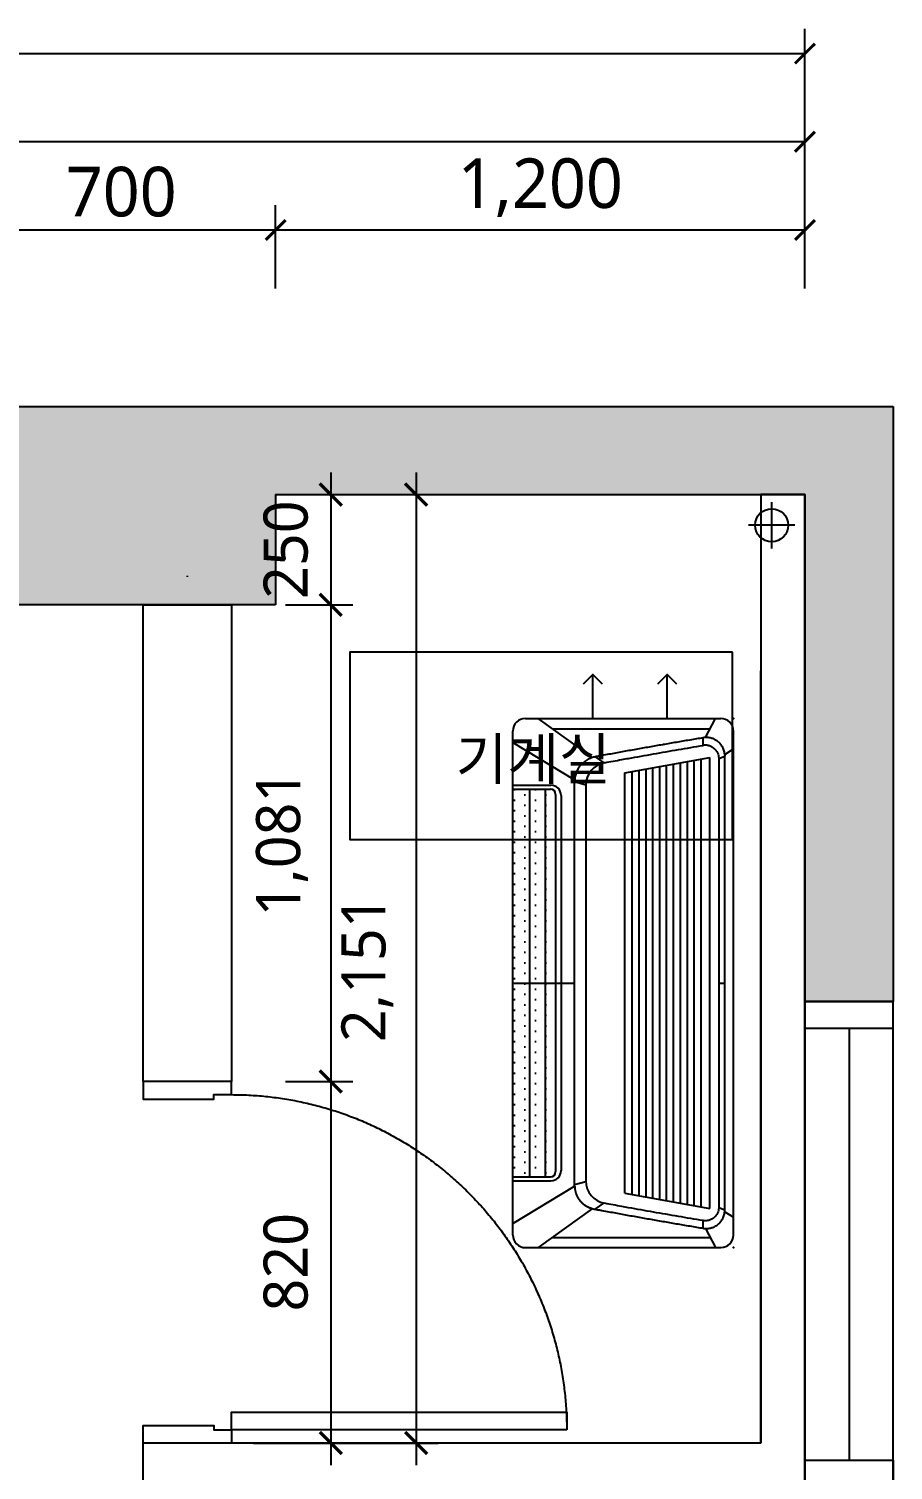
# Model space of a CAD drawing. Header units: metres. Extents: x 11578468 to 47831421, y -58341524 to -14256839.
# Drawn here: x 23795754 to 23797714, y -29022349 to -29019080 of the extents above; entities that cross this region are included whole.
import ezdxf
from ezdxf.enums import TextEntityAlignment as Align

# ---------------------------------------------------------------- set-up
doc = ezdxf.new("R2010")
doc.units = ezdxf.units.M
doc.header["$LTSCALE"] = 50
doc.header["$MEASUREMENT"] = 0
doc.linetypes.add('CENTER2', pattern=[28.575, 19.05, -3.175, 3.175, -3.175])
doc.layers.get('0').update_dxf_attribs({"linetype": 'CONTINUOUS'})
doc.layers.get('DEFPOINTS').update_dxf_attribs({"linetype": 'CONTINUOUS'})
for name, color, linetype in [('0-ELC TEXT', 7, 'CONTINUOUS'), ('3.기호.계단선', 30, 'CONTINUOUS'), ('DVM_INDOOR', 7, 'CONTINUOUS'), ('DVM_UNIT_BP', 7, 'CONTINUOUS'), ('DVM_UNIT_DP', 4, 'CONTINUOUS'), ('DVM_UNIT_LP', 3, 'CONTINUOUS'), ('TEX', 7, 'CONTINUOUS'), ('wall', 3, 'CONTINUOUS'), ('WIN', 4, 'CONTINUOUS')]:
    doc.layers.add(name, color=color, linetype=linetype)
for name, color, linetype, lineweight in [('DIM', 7, 'CONTINUOUS', 15), ('ha', 8, 'CONTINUOUS', 5), ('wall2', 3, 'CONTINUOUS', 25)]:
    doc.layers.add(name, color=color, linetype=linetype, lineweight=lineweight)
doc.styles.add('HY 울릉도 L', font='malgun.ttf')
doc.styles.add('N 맑은고딕', font='malgun.ttf')
doc.styles.add('맑은 고딕', font='malgun.ttf')
doc.dimstyles.new('JJ IN 45', dxfattribs={"dimscale": 45, "dimtxt": 2.5, "dimasz": 1, "dimexe": 1.25, "dimexo": 1.5, "dimtad": 1, "dimdec": 6, "dimlunit": 6, "dimtxsty": 'N 맑은고딕', "dimblk": 'ARCHTICK', "dimcen": 2.5, "dimclrd": 256, "dimclre": 256, "dimclrt": 256, "dimadec": 0, "dimazin": 0, "dimtfac": 1, "dimtdec": 6, "dimtix": 1, "dimtmove": 0, "dimatfit": 3, "dimldrblk": 'ARCHTICK', "dimfxl": 1, "dimarcsym": 0})
doc.dimstyles.new('사본 50', dxfattribs={"dimscale": 50, "dimtxt": 2, "dimasz": 1, "dimexe": 1, "dimexo": 1, "dimgap": 1, "dimtad": 1, "dimdec": 0, "dimrnd": 0.05, "dimdsep": 46, "dimlunit": 6, "dimtxsty": 'HY 울릉도 L', "dimblk": 'ARCHTICK', "dimcen": 2.5, "dimdle": 1, "dimclrd": 133, "dimclre": 133, "dimclrt": 30, "dimadec": 0, "dimazin": 0, "dimtfac": 1, "dimtdec": 0, "dimtix": 1, "dimtmove": 2, "dimatfit": 3, "dimldrblk": 'ARCHTICK', "dimfxl": 1, "dimlwd": -1, "dimlwe": -1, "dimarcsym": 0})

# ---------------------------------------------------------------- blocks, each defined once
blk = doc.blocks.new('*U1962')
at = {"layer": 'WIN', "linetype": 'Continuous'}
blk.add_line((60, 100), (1040, 100), dxfattribs=at)
for points in [[(0, 0), (1100, 0), (1100, 200), (0, 200)], [(0, 0), (60, 0), (60, 200), (0, 200)], [(1100, 0), (1040, 0), (1040, 200), (1100, 200)]]:
    blk.add_lwpolyline(points, close=True, dxfattribs=at)
blk = doc.blocks.new('_ArchTick')
at = {"color": 0, "linetype": 'ByBlock', "const_width": 0.15}
blk.add_lwpolyline([(-0.5, -0.5), (0.5, 0.5)], dxfattribs=at)
blk = doc.blocks.new('*D401')
at = {"layer": 'DEFPOINTS', "color": 0, "transparency": 16777216}
for p in [(23744502, -29127857), (23743802, -29128057), (23744502, -29128057)]:
    blk.add_point(p, dxfattribs=at)
at = {"layer": 'DIM', "lineweight": -2, "transparency": 16777216}
for p, q in [((23743802, -29127989.5), (23743802, -29127800.8)), ((23744502, -29127989.5), (23744502, -29127800.8)), ((23743802, -29127857), (23744502, -29127857))]:
    blk.add_line(p, q, dxfattribs=at)
at = {"layer": 'DIM', "lineweight": -2, "transparency": 16777216, "xscale": 45, "yscale": 45, "zscale": 45, "rotation": 180}
blk.add_blockref('_ArchTick', (23743802, -29127857), dxfattribs=at)
at = {"layer": 'DIM', "lineweight": -2, "transparency": 16777216, "xscale": 45, "yscale": 45, "zscale": 45}
blk.add_blockref('_ArchTick', (23744502, -29127857), dxfattribs=at)
at = {"layer": 'DIM', "transparency": 16777216, "insert": (23744152, -29127770.8), "char_height": 112.5, "attachment_point": 5, "style": 'N 맑은고딕'}
blk.add_mtext('700', dxfattribs=at)
blk = doc.blocks.new('*D402')
at = {"layer": 'DEFPOINTS', "color": 0, "transparency": 16777216}
for p in [(23745702, -29127857), (23744502, -29128057), (23745702, -29128057)]:
    blk.add_point(p, dxfattribs=at)
at = {"layer": 'DIM', "lineweight": -2, "transparency": 16777216}
for p, q in [((23744502, -29127989.5), (23744502, -29127800.8)), ((23745702, -29127989.5), (23745702, -29127800.8)), ((23744502, -29127857), (23745702, -29127857))]:
    blk.add_line(p, q, dxfattribs=at)
at = {"layer": 'DIM', "lineweight": -2, "transparency": 16777216, "xscale": 45, "yscale": 45, "zscale": 45, "rotation": 180}
blk.add_blockref('_ArchTick', (23744502, -29127857), dxfattribs=at)
at = {"layer": 'DIM', "lineweight": -2, "transparency": 16777216, "xscale": 45, "yscale": 45, "zscale": 45}
blk.add_blockref('_ArchTick', (23745702, -29127857), dxfattribs=at)
at = {"layer": 'DIM', "transparency": 16777216, "insert": (23745102, -29127761), "char_height": 112.5, "attachment_point": 5, "style": 'N 맑은고딕'}
blk.add_mtext('1,200', dxfattribs=at)
blk = doc.blocks.new('*D403')
at = {"layer": 'DEFPOINTS', "color": 0, "transparency": 16777216}
for p in [(23736702, -29127657), (23736702, -29128057), (23745702, -29128057)]:
    blk.add_point(p, dxfattribs=at)
at = {"layer": 'DIM', "lineweight": -2, "transparency": 16777216}
for p, q in [((23736702, -29127989.5), (23736702, -29127600.8)), ((23745702, -29127989.5), (23745702, -29127600.8)), ((23745702, -29127657), (23736702, -29127657))]:
    blk.add_line(p, q, dxfattribs=at)
at = {"layer": 'DIM', "lineweight": -2, "transparency": 16777216, "xscale": 45, "yscale": 45, "zscale": 45, "rotation": 180}
blk.add_blockref('_ArchTick', (23736702, -29127657), dxfattribs=at)
at = {"layer": 'DIM', "lineweight": -2, "transparency": 16777216, "xscale": 45, "yscale": 45, "zscale": 45}
blk.add_blockref('_ArchTick', (23745702, -29127657), dxfattribs=at)
at = {"layer": 'DIM', "transparency": 16777216, "insert": (23741202, -29127561.3), "char_height": 112.5, "attachment_point": 5, "style": 'N 맑은고딕'}
blk.add_mtext('9,000', dxfattribs=at)
blk = doc.blocks.new('*D406')
at = {"layer": 'DEFPOINTS', "color": 0, "transparency": 16777216}
for p in [(23745702, -29127457), (23728502, -29128057), (23745702, -29128057)]:
    blk.add_point(p, dxfattribs=at)
at = {"layer": 'DIM', "lineweight": -2, "transparency": 16777216}
for p, q in [((23728502, -29127989.5), (23728502, -29127400.8)), ((23745702, -29127989.5), (23745702, -29127400.8)), ((23728502, -29127457), (23745702, -29127457))]:
    blk.add_line(p, q, dxfattribs=at)
at = {"layer": 'DIM', "lineweight": -2, "transparency": 16777216, "xscale": 45, "yscale": 45, "zscale": 45, "rotation": 180}
blk.add_blockref('_ArchTick', (23728502, -29127457), dxfattribs=at)
at = {"layer": 'DIM', "lineweight": -2, "transparency": 16777216, "xscale": 45, "yscale": 45, "zscale": 45}
blk.add_blockref('_ArchTick', (23745702, -29127457), dxfattribs=at)
at = {"layer": 'DIM', "transparency": 16777216, "insert": (23737102, -29127361), "char_height": 112.5, "attachment_point": 5, "style": 'N 맑은고딕'}
blk.add_mtext('17,200', dxfattribs=at)
blk = doc.blocks.new('*U2450')
at = {"layer": 'WIN', "linetype": 'Continuous', "transparency": 33554687}
for points in [[(30, 960), (30, 200), (70, 200), (70, 960)], [(0, 200), (0, 0), (40, 0), (40, 160), (30, 160), (30, 200)], [(820, 200), (820, 0), (780, 0), (780, 160), (790, 160), (790, 200)]]:
    blk.add_lwpolyline(points, close=True, dxfattribs=at)
at = {"layer": 'WIN', "linetype": 'CENTER2', "ltscale": 20, "transparency": 33554687}
blk.add_arc((30, 200), 760, 0, 90, dxfattribs=at)
blk = doc.blocks.new('*D2469')
at = {"layer": 'DEFPOINTS', "color": 0}
for p in [(23796013.7, -29020386.6), (23795693.8, -29024236.6), (23796013.7, -29024236.6)]:
    blk.add_point(p, dxfattribs=at)
at = {"layer": 'wall', "color": 133, "ltscale": 10}
for p, q in [((23795693.8, -29020336.6), (23795693.8, -29024286.6)), ((23795963.7, -29020386.6), (23795643.8, -29020386.6)), ((23795963.7, -29024236.6), (23795643.8, -29024236.6))]:
    blk.add_line(p, q, dxfattribs=at)
at = {"layer": 'wall', "color": 133, "xscale": 50, "yscale": 50, "zscale": 50}
for p, rotation in [((23795693.8, -29020386.6), 90), ((23795693.8, -29024236.6), 270)]:
    blk.add_blockref('_ArchTick', p, dxfattribs=dict(at, rotation=rotation))
at = {"layer": 'wall', "color": 30, "ltscale": 10, "insert": (23795583.7, -29022311.6), "char_height": 100, "attachment_point": 5, "rotation": 90, "style": 'HY 울릉도 L'}
blk.add_mtext('3,850', dxfattribs=at)
blk = doc.blocks.new('*D2478')
at = {"layer": 'DEFPOINTS', "color": 0}
for p in [(23796286.2, -29020386.6), (23796286.2, -29021467.6), (23796438.7, -29021467.6)]:
    blk.add_point(p, dxfattribs=at)
at = {"layer": 'wall', "color": 133, "ltscale": 10}
for p, q in [((23796438.7, -29020336.6), (23796438.7, -29021517.6)), ((23796336.2, -29020386.6), (23796488.7, -29020386.6)), ((23796336.2, -29021467.6), (23796488.7, -29021467.6))]:
    blk.add_line(p, q, dxfattribs=at)
at = {"layer": 'wall', "color": 133, "xscale": 50, "yscale": 50, "zscale": 50}
for p, rotation in [((23796438.7, -29020386.6), 90), ((23796438.7, -29021467.6), 270)]:
    blk.add_blockref('_ArchTick', p, dxfattribs=dict(at, rotation=rotation))
at = {"layer": 'wall', "color": 30, "ltscale": 10, "insert": (23796328.4, -29020927.1), "char_height": 100, "attachment_point": 5, "rotation": 90, "style": 'HY 울릉도 L'}
blk.add_mtext('1,081', dxfattribs=at)
blk = doc.blocks.new('*D2479')
at = {"layer": 'DEFPOINTS', "color": 0}
for p in [(23796286.2, -29021467.6), (23796213.7, -29022287.6), (23796438.7, -29022287.6)]:
    blk.add_point(p, dxfattribs=at)
at = {"layer": 'wall', "color": 133, "ltscale": 10}
for p, q in [((23796438.7, -29021417.6), (23796438.7, -29022337.6)), ((23796336.2, -29021467.6), (23796488.7, -29021467.6)), ((23796263.7, -29022287.6), (23796488.7, -29022287.6))]:
    blk.add_line(p, q, dxfattribs=at)
at = {"layer": 'wall', "color": 133, "xscale": 50, "yscale": 50, "zscale": 50}
for p, rotation in [((23796438.7, -29021467.6), 90), ((23796438.7, -29022287.6), 270)]:
    blk.add_blockref('_ArchTick', p, dxfattribs=dict(at, rotation=rotation))
at = {"layer": 'wall', "color": 30, "ltscale": 10, "insert": (23796337, -29021877.6), "char_height": 100, "attachment_point": 5, "rotation": 90, "style": 'HY 울릉도 L'}
blk.add_mtext('820', dxfattribs=at)
blk = doc.blocks.new('*D2480')
at = {"layer": 'DEFPOINTS', "color": 0}
for p in [(23796313.7, -29020136.6), (23796313.7, -29020386.6), (23796438.7, -29020386.6)]:
    blk.add_point(p, dxfattribs=at)
at = {"layer": 'wall', "color": 133, "ltscale": 10}
for p, q in [((23796438.7, -29020086.6), (23796438.7, -29020436.6)), ((23796363.7, -29020136.6), (23796488.7, -29020136.6)), ((23796363.7, -29020386.6), (23796488.7, -29020386.6))]:
    blk.add_line(p, q, dxfattribs=at)
at = {"layer": 'wall', "color": 133, "xscale": 50, "yscale": 50, "zscale": 50}
for p, rotation in [((23796438.7, -29020136.6), 270), ((23796438.7, -29020386.6), 90)]:
    blk.add_blockref('_ArchTick', p, dxfattribs=dict(at, rotation=rotation))
at = {"layer": 'wall', "color": 30, "ltscale": 10, "insert": (23796337, -29020261.6), "char_height": 100, "attachment_point": 5, "rotation": 90, "style": 'HY 울릉도 L'}
blk.add_mtext('250', dxfattribs=at)
blk = doc.blocks.new('*D2481')
at = {"layer": 'DEFPOINTS', "color": 0}
for p in [(23796313.7, -29020136.6), (23796313.7, -29022287.6), (23796632.1, -29022287.6)]:
    blk.add_point(p, dxfattribs=at)
at = {"layer": 'wall', "color": 133, "ltscale": 10}
for p, q in [((23796632.1, -29020086.6), (23796632.1, -29022337.6)), ((23796363.7, -29020136.6), (23796682.1, -29020136.6)), ((23796363.7, -29022287.6), (23796682.1, -29022287.6))]:
    blk.add_line(p, q, dxfattribs=at)
at = {"layer": 'wall', "color": 133, "xscale": 50, "yscale": 50, "zscale": 50}
for p, rotation in [((23796632.1, -29020136.6), 90), ((23796632.1, -29022287.6), 270)]:
    blk.add_blockref('_ArchTick', p, dxfattribs=dict(at, rotation=rotation))
at = {"layer": 'wall', "color": 30, "ltscale": 10, "insert": (23796521.8, -29021212.1), "char_height": 100, "attachment_point": 5, "rotation": 90, "style": 'HY 울릉도 L'}
blk.add_mtext('2,151', dxfattribs=at)
blk = doc.blocks.new('DVM_DP_VEC')
at = {"layer": 'DVM_UNIT_DP', "color": 0}
blk.add_line((0, 0), (100, 0), dxfattribs=at)
blk.add_lwpolyline([(78.8, 21.2), (100, 0), (78.8, -21.2)], dxfattribs=at)
blk.add_point((0, 0), dxfattribs=at)
blk = doc.blocks.new('DVM_LP_VEC')
at = {"layer": 'DVM_UNIT_LP', "color": 0}
blk.add_line((0, 0), (100, 0), dxfattribs=at)
blk.add_lwpolyline([(78.8, 21.2), (100, 0), (78.8, -21.2)], dxfattribs=at)
blk.add_point((0, 0), dxfattribs=at)
blk = doc.blocks.new('DVM_ID_CST_WF1W_AP_970X135X410_T_BLO')
at = {"layer": 'DVM_INDOOR'}
h = blk.add_hatch(dxfattribs=at)
h.set_pattern_fill('DOTS', color=0, scale=15)
h.set_pattern_definition([(0, (0, 0), (11.90625, 23.8125), [0, -23.8125])])
h.paths.add_polyline_path([(439.8, 426.9), (-439.8, 426.9), (-439.8, 415.1, 0.414214), (-427.8, 403.1), (427.8, 403.1, 0.414214), (439.8, 415.1)])
h.paths.add_polyline_path([(439.8, 461.7), (-439.8, 461.7), (-439.8, 426.9), (439.8, 426.9)])
h.paths.add_polyline_path([(439.8, 500.1), (-439.8, 500.1), (-439.8, 461.7), (439.8, 461.7)])
at = {"layer": 'DVM_INDOOR', "color": 0}
for p, q in [((-571.5, 500.1), (571.5, 500.1)), ((-545.5, 500.1), (-461, 360)), ((-448.5, 500.1), (-448.5, 413.7)), ((-439.8, 500.1), (-439.8, 415.1)), ((0, 499.5), (0, 360)), ((439.8, 500.1), (439.8, 415.1)), ((448.5, 500.1), (448.5, 413.7)), ((545.5, 500.1), (461, 360)), ((-600, 471.6), (-600, 28.6)), ((-439.6, 461.7), (439.8, 461.7)), ((600, 471.6), (600, 28.6)), ((-511.5, 319.5), (-600, 442.6)), ((439.8, 426.9), (-439.8, 426.9)), ((511.5, 319.5), (600, 442.6)), ((-576.8, 410.1), (-576.8, 52.9)), ((427.8, 403.1), (-427.8, 403.1)), ((576.8, 410.1), (576.8, 53)), ((-461, 360), (460.9, 360)), ((-456.7, 360), (-449.8, 334.8)), ((425.5, 390.7), (-425.6, 390.7)), ((456.7, 360), (449.8, 334.8)), ((448.5, 334.8), (-448.5, 334.8)), ((-513, 313.3), (-499.3, 293.9)), ((513, 313.3), (499.3, 293.9)), ((-476.9, 245.9), (-511.1, 53.5)), ((-479.8, 229.5), (479.8, 229.5)), ((-476.9, 245.9), (476.9, 245.9)), ((476.9, 245.9), (511.2, 53.5)), ((-485.4, 198), (485.4, 198)), ((-482.6, 213.6), (482.6, 213.6)), ((-490.9, 167), (490.9, 167)), ((-488.2, 182.4), (488.2, 182.4)), ((-496.5, 135.8), (496.5, 135.8)), ((-493.7, 151.4), (493.7, 151.4)), ((-502.1, 104.4), (502.1, 104.4)), ((-499.3, 120.2), (499.3, 120.2)), ((-556.2, 68.5), (-538.9, 68.5)), ((-507.6, 73.5), (507.6, 73.5)), ((-504.8, 89.1), (504.8, 89.1)), ((538.9, 68.6), (556.2, 68.5)), ((-556.7, 63.5), (-600, 40.7)), ((-509.2, 33.4), (-514.6, 19.6)), ((-511.1, 53.5), (511.2, 53.5)), ((509.2, 33.4), (-509.2, 33.4)), ((0, 33.4), (0, 19.6)), ((509.2, 33.4), (514.6, 19.6)), ((556.7, 63.5), (600, 40.8)), ((-571.5, 0.1), (571.5, 0.1)), ((-518.6, 19.8), (-530.9, 0.1)), ((-514.6, 19.6), (514.6, 19.6)), ((518.6, 19.8), (530.9, 0.1))]:
    blk.add_line(p, q, dxfattribs=at)
for centre, radius, start, end in [((-571.5, 471.6), 28.5, 89.9991, 180), ((571.5, 471.6), 28.5, 0, 89.9991), ((-425.5, 413.7), 23, 180, 270), ((-427.8, 415.1), 12, 180, 270), ((425.5, 413.7), 23, 270, 0), ((427.8, 415.1), 12, 270, 0), ((-448.5, 282.8), 52, 90, 169.5496), ((448.5, 282.8), 52, 10.4498, 90), ((-571.5, 28.6), 28.5, 180, 269.9991), ((571.5, 28.6), 28.5, 269.9991, 0)]:
    blk.add_arc(centre, radius, start, end, dxfattribs=at)
for points, knots in [([(-461, 360), (-461.1, 360), (-461.2, 360), (-461.3, 360), (-461.4, 360), (-461.5, 360), (-461.6, 360), (-461.8, 360), (-461.9, 359.9), (-462, 359.9), (-462.1, 359.9), (-462.3, 359.9), (-462.4, 359.9), (-462.5, 359.9), (-462.6, 359.9), (-462.8, 359.9), (-462.9, 359.9), (-463, 359.9), (-463.1, 359.9), (-463.2, 359.9), (-463.4, 359.9), (-463.5, 359.9), (-463.6, 359.9), (-463.7, 359.8), (-463.9, 359.8), (-464, 359.8), (-464.1, 359.8), (-464.2, 359.8), (-464.3, 359.8), (-464.5, 359.8), (-464.6, 359.8), (-464.7, 359.8), (-464.8, 359.7), (-465, 359.7), (-465.1, 359.7), (-465.2, 359.7), (-465.3, 359.7), (-465.4, 359.7), (-465.6, 359.7), (-465.7, 359.7), (-465.8, 359.6), (-466.3, 359.6), (-467.1, 359.5), (-468.1, 359.3), (-468.9, 359.2), (-469.5, 359.1), (-469.8, 359.1), (-469.8, 359), (-469.9, 359), (-470, 359), (-470.1, 359), (-470.3, 359), (-470.7, 358.9), (-471.4, 358.7), (-472.3, 358.5), (-473.1, 358.3), (-473.7, 358.2), (-474.2, 358), (-474.6, 357.9), (-475, 357.8), (-475.4, 357.7), (-475.8, 357.6), (-476, 357.5), (-476.2, 357.5), (-476.3, 357.4), (-476.4, 357.4), (-476.5, 357.4), (-476.6, 357.3), (-476.9, 357.2), (-477.2, 357.1), (-477.6, 357), (-477.9, 356.9), (-478, 356.8), (-478.2, 356.8), (-478.3, 356.8), (-478.4, 356.7), (-478.6, 356.6), (-479, 356.5), (-479.5, 356.3), (-480.1, 356), (-480.8, 355.8), (-481.3, 355.5), (-481.8, 355.3), (-482.1, 355.2), (-482.4, 355.1), (-482.6, 355), (-482.8, 354.9), (-483, 354.8), (-483.2, 354.7), (-483.4, 354.6), (-483.6, 354.5), (-483.8, 354.4), (-484.1, 354.2), (-484.3, 354.1), (-484.5, 354), (-484.8, 353.9), (-485.1, 353.7), (-485.3, 353.6), (-485.7, 353.4), (-486, 353.2), (-486.4, 353), (-486.7, 352.8), (-487, 352.6), (-487.5, 352.3), (-488.1, 352), (-488.6, 351.7), (-489, 351.4), (-489.5, 351.1), (-489.9, 350.8), (-490.3, 350.6), (-490.5, 350.4), (-490.7, 350.2), (-491, 350.1), (-491.2, 349.9), (-491.6, 349.6), (-492, 349.3), (-492.3, 349.1), (-492.5, 348.9), (-492.7, 348.8), (-492.8, 348.7), (-492.9, 348.6), (-493, 348.6), (-493, 348.5), (-493.1, 348.5), (-493.1, 348.5), (-493.1, 348.4), (-493.2, 348.4), (-493.2, 348.4), (-493.2, 348.4), (-493.2, 348.4), (-493.2, 348.4), (-493.2, 348.4), (-493.2, 348.4), (-493.2, 348.4), (-493.2, 348.4), (-493.2, 348.4), (-493.2, 348.4), (-493.2, 348.4), (-493.2, 348.4), (-493.2, 348.4), (-493.2, 348.4), (-493.2, 348.4), (-493.2, 348.4), (-493.2, 348.4), (-493.2, 348.4), (-493.2, 348.4), (-493.2, 348.4), (-493.2, 348.4), (-493.2, 348.4), (-493.2, 348.4), (-493.2, 348.4), (-493.2, 348.4), (-493.2, 348.4), (-493.2, 348.4), (-493.2, 348.4), (-493.2, 348.4), (-493.2, 348.4), (-493.2, 348.4), (-493.2, 348.4), (-493.2, 348.4), (-493.2, 348.4), (-493.2, 348.4), (-493.2, 348.4), (-493.2, 348.4), (-493.2, 348.4), (-493.2, 348.4), (-493.2, 348.4), (-493.2, 348.4), (-493.2, 348.4), (-493.2, 348.4), (-493.2, 348.4), (-493.2, 348.4), (-493.2, 348.4), (-493.2, 348.4), (-493.2, 348.4), (-493.2, 348.4), (-493.2, 348.4), (-493.2, 348.4), (-493.2, 348.4), (-493.2, 348.4), (-493.2, 348.3), (-493.3, 348.3), (-493.3, 348.3), (-493.4, 348.3), (-493.4, 348.2), (-493.5, 348.1), (-493.6, 348.1), (-493.6, 348), (-493.7, 348), (-493.8, 347.9), (-493.9, 347.8), (-494.1, 347.7), (-494.2, 347.6), (-494.3, 347.5), (-494.4, 347.4), (-494.5, 347.3), (-494.7, 347.2), (-494.8, 347.1), (-494.9, 347), (-495, 346.9), (-495.1, 346.7), (-495.3, 346.6), (-495.4, 346.5), (-495.5, 346.4), (-495.6, 346.3), (-495.7, 346.2), (-495.9, 346.1), (-496, 346), (-496.1, 345.9), (-496.2, 345.8), (-496.3, 345.7), (-496.4, 345.6), (-496.6, 345.5), (-496.7, 345.4), (-496.8, 345.2), (-496.9, 345.1), (-497, 345), (-497.1, 344.9), (-497.2, 344.8), (-497.4, 344.7), (-497.5, 344.6), (-497.6, 344.5), (-497.7, 344.3), (-497.8, 344.2), (-497.9, 344.1), (-498, 344), (-498.1, 343.9), (-498.2, 343.8), (-498.4, 343.7), (-498.5, 343.5), (-498.6, 343.4), (-498.7, 343.3), (-498.8, 343.2), (-498.9, 343.1), (-499, 343), (-499.1, 342.9), (-499.2, 342.7), (-499.3, 342.6), (-499.4, 342.5), (-499.5, 342.4), (-499.7, 342.3), (-499.8, 342.1), (-499.9, 342), (-500, 341.9), (-500.1, 341.8), (-500.2, 341.7), (-500.3, 341.5), (-500.4, 341.4), (-500.5, 341.3), (-500.6, 341.2), (-500.7, 341.1), (-500.8, 340.9), (-500.9, 340.8), (-501.1, 340.6), (-501.2, 340.4), (-501.3, 340.3), (-501.4, 340.2), (-501.5, 340.1), (-501.6, 340), (-501.7, 339.8), (-501.8, 339.6), (-502, 339.4), (-502.1, 339.3), (-502.3, 339.1), (-502.4, 338.9), (-502.6, 338.7), (-502.7, 338.5), (-502.8, 338.3), (-503, 338.1), (-503.1, 337.9), (-503.3, 337.7), (-503.4, 337.6), (-503.4, 337.5), (-503.5, 337.5), (-503.5, 337.4), (-503.5, 337.4), (-503.5, 337.3), (-503.6, 337.3), (-503.6, 337.3), (-503.6, 337.3), (-503.6, 337.2), (-503.6, 337.2), (-503.6, 337.2), (-503.6, 337.2), (-503.6, 337.2), (-503.6, 337.2), (-503.6, 337.2), (-503.6, 337.2), (-503.6, 337.2), (-503.6, 337.2), (-503.6, 337.2), (-503.6, 337.2), (-503.6, 337.2), (-503.6, 337.2), (-503.6, 337.2), (-503.6, 337.2), (-503.6, 337.2), (-503.6, 337.2), (-503.6, 337.2), (-503.6, 337.2), (-503.6, 337.2), (-503.6, 337.2), (-503.6, 337.2), (-503.6, 337.2), (-503.6, 337.2), (-503.6, 337.2), (-503.6, 337.2), (-503.6, 337.2), (-503.6, 337.2), (-503.6, 337.2), (-503.6, 337.2), (-503.6, 337.2), (-503.6, 337.2), (-503.6, 337.2), (-503.6, 337.2), (-503.7, 337.2), (-503.7, 337.1), (-503.8, 337), (-503.8, 336.9), (-503.9, 336.8), (-504, 336.7), (-504.1, 336.5), (-504.2, 336.4), (-504.3, 336.3), (-504.3, 336.2), (-504.4, 336), (-504.5, 335.9), (-504.6, 335.8), (-504.6, 335.7), (-504.7, 335.6), (-504.8, 335.5), (-504.9, 335.2), (-505.2, 334.8), (-505.6, 334.1), (-506, 333.4), (-506.4, 332.8), (-506.6, 332.4), (-506.7, 332.2), (-506.7, 332.1), (-506.8, 332.1), (-506.8, 332), (-506.8, 332), (-506.9, 331.8), (-507, 331.6), (-507.2, 331.3), (-507.3, 331), (-507.5, 330.7), (-507.6, 330.4), (-507.8, 330), (-507.9, 329.7), (-508.1, 329.4), (-508.2, 329.2), (-508.3, 329), (-508.3, 328.9), (-508.4, 328.8), (-508.4, 328.6), (-508.5, 328.4), (-508.7, 327.9), (-509, 327.4), (-509.2, 326.9), (-509.4, 326.4), (-509.5, 326), (-509.6, 325.7), (-509.7, 325.5), (-509.7, 325.4), (-509.8, 325.2), (-509.9, 325), (-510, 324.8), (-510, 324.6), (-510.1, 324.4), (-510.1, 324.3), (-510.2, 324.1), (-510.2, 324), (-510.3, 323.8), (-510.3, 323.7), (-510.4, 323.6), (-510.4, 323.4), (-510.5, 323.3), (-510.5, 323.1), (-510.6, 322.9), (-510.6, 322.8), (-510.7, 322.6), (-510.7, 322.4), (-510.8, 322.3), (-510.8, 322.1), (-510.9, 321.9), (-510.9, 321.7), (-511, 321.5), (-511, 321.4), (-511.1, 321.2), (-511.2, 321), (-511.2, 320.8), (-511.3, 320.6), (-511.3, 320.3), (-511.4, 320.1), (-511.4, 319.9), (-511.5, 319.7), (-511.5, 319.6), (-511.5, 319.5)], [0, 0, 0, 0, 0.001765, 0.003529, 0.005294, 0.007059, 0.008823, 0.010588, 0.012352, 0.014116, 0.015881, 0.017645, 0.019409, 0.021173, 0.022937, 0.024702, 0.026466, 0.028229, 0.029993, 0.031757, 0.033521, 0.035285, 0.037049, 0.038812, 0.040576, 0.042339, 0.044103, 0.045866, 0.04763, 0.049393, 0.051156, 0.05292, 0.054683, 0.056446, 0.058209, 0.059972, 0.061735, 0.063498, 0.065261, 0.067024, 0.068787, 0.07055, 0.088059, 0.10292, 0.115137, 0.124712, 0.126163, 0.127325, 0.1283, 0.12944, 0.131236, 0.133687, 0.136794, 0.151003, 0.163408, 0.174911, 0.186415, 0.19159, 0.197106, 0.202964, 0.209163, 0.215479, 0.219883, 0.221884, 0.22343, 0.224162, 0.225102, 0.227168, 0.231141, 0.237019, 0.24311, 0.247247, 0.24943, 0.251369, 0.252721, 0.254965, 0.258103, 0.262133, 0.271962, 0.28166, 0.291227, 0.300577, 0.307976, 0.312744, 0.315759, 0.320727, 0.323148, 0.325851, 0.328835, 0.332101, 0.335648, 0.339476, 0.343585, 0.347976, 0.34952, 0.354132, 0.360503, 0.364934, 0.3672, 0.375692, 0.383432, 0.384919, 0.389345, 0.400385, 0.40996, 0.418507, 0.426067, 0.432913, 0.441712, 0.447274, 0.451798, 0.455285, 0.458528, 0.464582, 0.469833, 0.478168, 0.484251, 0.486843, 0.490174, 0.493625, 0.495107, 0.495342, 0.496042, 0.496945, 0.497789, 0.498575, 0.499303, 0.499369, 0.499564, 0.499758, 0.499824, 0.499828, 0.499832, 0.499836, 0.49984, 0.499843, 0.499846, 0.499849, 0.499852, 0.499854, 0.499857, 0.49986, 0.499863, 0.499866, 0.499869, 0.499872, 0.499875, 0.499878, 0.499881, 0.499883, 0.499886, 0.499889, 0.499892, 0.499895, 0.499898, 0.499901, 0.499904, 0.499907, 0.499909, 0.499912, 0.499915, 0.499918, 0.499921, 0.499924, 0.499927, 0.49993, 0.499933, 0.499936, 0.499938, 0.499941, 0.499944, 0.499947, 0.49995, 0.499953, 0.499956, 0.499959, 0.499961, 0.499996, 0.500092, 0.500252, 0.500475, 0.500762, 0.501113, 0.502574, 0.503909, 0.505116, 0.50626, 0.507404, 0.508548, 0.510836, 0.513123, 0.515411, 0.517699, 0.519986, 0.522274, 0.524561, 0.526848, 0.529136, 0.531423, 0.53371, 0.535997, 0.538283, 0.54057, 0.542857, 0.545143, 0.54743, 0.549716, 0.552003, 0.554289, 0.556575, 0.558861, 0.561147, 0.563433, 0.565719, 0.568004, 0.57029, 0.572575, 0.574861, 0.577146, 0.579431, 0.581716, 0.584001, 0.586286, 0.588571, 0.590856, 0.59314, 0.595425, 0.597709, 0.599994, 0.602278, 0.604562, 0.606846, 0.60913, 0.611414, 0.613697, 0.615981, 0.618264, 0.620547, 0.622831, 0.625114, 0.627397, 0.62968, 0.631963, 0.634245, 0.636528, 0.63881, 0.641092, 0.643375, 0.645657, 0.647939, 0.65022, 0.652502, 0.655924, 0.659347, 0.661628, 0.663909, 0.66619, 0.668471, 0.670751, 0.673032, 0.676452, 0.679873, 0.683293, 0.686713, 0.690132, 0.693551, 0.69697, 0.700388, 0.703806, 0.707224, 0.710641, 0.714058, 0.714644, 0.715261, 0.71591, 0.716591, 0.717303, 0.718046, 0.718679, 0.719061, 0.719192, 0.719206, 0.719223, 0.719241, 0.719259, 0.719276, 0.719294, 0.719312, 0.719329, 0.719347, 0.719365, 0.719382, 0.7194, 0.719418, 0.719436, 0.719453, 0.719471, 0.719489, 0.719506, 0.719524, 0.719542, 0.719559, 0.719577, 0.719595, 0.719612, 0.71963, 0.719648, 0.719665, 0.719683, 0.719701, 0.719718, 0.719735, 0.719749, 0.719791, 0.719989, 0.720573, 0.721543, 0.722899, 0.724641, 0.72677, 0.729069, 0.73132, 0.733522, 0.735676, 0.737782, 0.739839, 0.741848, 0.743808, 0.74572, 0.747584, 0.749399, 0.751166, 0.761606, 0.772047, 0.783331, 0.796306, 0.801854, 0.804022, 0.805127, 0.806011, 0.806392, 0.80762, 0.810133, 0.813931, 0.81881, 0.823809, 0.828807, 0.833806, 0.838804, 0.843801, 0.848798, 0.852287, 0.855003, 0.856944, 0.858113, 0.859639, 0.864676, 0.87128, 0.879454, 0.889196, 0.896415, 0.902323, 0.906921, 0.909055, 0.911516, 0.914305, 0.917422, 0.920866, 0.924638, 0.926547, 0.928505, 0.930513, 0.93257, 0.934676, 0.936831, 0.939035, 0.941289, 0.943592, 0.945944, 0.948345, 0.950796, 0.953296, 0.955845, 0.958443, 0.961091, 0.963788, 0.966534, 0.96933, 0.972175, 0.975069, 0.978013, 0.981006, 0.984048, 0.98714, 0.990281, 0.993471, 0.996711, 1, 1, 1, 1]), ([(511.5, 319.5), (511.4, 319.8), (511.1, 321), (509.6, 325.2), (506.4, 332), (501.6, 338.8), (497.1, 343.6), (493.4, 347), (489.5, 350), (483.9, 353.5), (477.8, 356.3), (471.5, 358.3), (467.4, 359.2), (464.2, 359.7), (462.3, 359.9), (461.1, 360), (460.9, 360)], [0, 0, 0, 0, 0.016085, 0.052074, 0.196028, 0.339981, 0.411958, 0.483935, 0.555912, 0.627889, 0.771843, 0.84382, 0.915797, 0.951785, 0.987774, 1, 1, 1, 1]), ([(-513, 313.3), (-513.5, 310.8), (-514.4, 305.7), (-516.3, 295.5), (-519.6, 277.7), (-524.2, 252.2), (-529.7, 221.6), (-535.2, 191), (-540.5, 160.4), (-545.8, 129.8), (-551, 99.2), (-554.4, 78.8), (-556.2, 68.5)], [0, 0, 0, 0, 0.03125, 0.0625, 0.125, 0.25, 0.375, 0.5, 0.625, 0.75, 0.875, 1, 1, 1, 1]), ([(-511.5, 319.5), (-511.7, 319), (-512.3, 317), (-512.7, 315), (-513, 313.3)], [0, 0, 0, 0, 0.216622, 1, 1, 1, 1]), ([(513, 313.3), (512.7, 315), (512.3, 317), (511.7, 319), (511.5, 319.5)], [0, 0, 0, 0, 0.783378, 1, 1, 1, 1]), ([(540.6, 160), (540.5, 160.1), (538.7, 170.5), (535.2, 191), (529.7, 221.6), (524.2, 252.2), (519.6, 277.7), (516.3, 295.5), (514.4, 305.7), (513.5, 310.8), (513, 313.3)], [0, 0, 0, 0, 0.002953, 0.202362, 0.401772, 0.601181, 0.800591, 0.900295, 0.950148, 1, 1, 1, 1]), ([(-538.9, 68.6), (-537.3, 78), (-534.2, 96.8), (-529.4, 124.9), (-524.5, 153.1), (-519.6, 181.3), (-514.6, 209.5), (-510.3, 233.4), (-507.7, 248), (-506.8, 253.2)], [0, 0, 0, 0, 0.152619, 0.305238, 0.457857, 0.610476, 0.763096, 0.915715, 1, 1, 1, 1]), ([(506.8, 253.2), (507.7, 248), (510.3, 233.4), (514.6, 209.5), (519.6, 181.3), (524.5, 153.1), (529.4, 124.9), (534.2, 96.8), (537.3, 78), (538.9, 68.6)], [0, 0, 0, 0, 0.084285, 0.236904, 0.389524, 0.542143, 0.694762, 0.847381, 1, 1, 1, 1]), ([(556.2, 68.5), (554.4, 78.8), (551, 99.2), (545.8, 129.7), (542.3, 149.9), (540.6, 160)], [0, 0, 0, 0, 0.334987, 0.669974, 1, 1, 1, 1]), ([(-556.2, 68.5), (-556.4, 67), (-556.6, 65.4), (-556.7, 63.7), (-556.7, 63.5)], [0, 0, 0, 0, 0.898221, 1, 1, 1, 1]), ([(-535.6, 49), (-535.7, 49.2), (-536.8, 51.3), (-538.1, 54.5), (-539, 58.8), (-539.3, 61.5), (-539.3, 63.7), (-539.3, 65.9), (-539.1, 67.5), (-538.9, 68.6)], [0, 0, 0, 0, 0.029129, 0.352752, 0.514564, 0.676376, 0.757282, 0.838188, 1, 1, 1, 1]), ([(535.6, 49), (535.7, 49.2), (536.8, 51.3), (538.1, 54.5), (539, 58.8), (539.3, 61.5), (539.3, 63.7), (539.3, 65.9), (539.1, 67.5), (538.9, 68.6)], [0, 0, 0, 0, 0.029129, 0.352752, 0.514564, 0.676376, 0.757282, 0.838188, 1, 1, 1, 1]), ([(556.7, 63.5), (556.7, 63.7), (556.6, 65.4), (556.4, 67), (556.2, 68.5)], [0, 0, 0, 0, 0.101779, 1, 1, 1, 1]), ([(-556.7, 63.5), (-556.7, 62.9), (-556.8, 61.5), (-556.7, 58.7), (-556.3, 54.9), (-555.2, 49.6), (-553.8, 45.9), (-552.8, 43.8)], [0, 0, 0, 0, 0.087094, 0.199709, 0.42494, 0.65017, 1, 1, 1, 1]), ([(-552.8, 43.8), (-552.5, 43.1), (-551.5, 41.2), (-550, 38.6), (-548.5, 36.4), (-547.5, 35.2), (-546.8, 34.4), (-546.1, 33.5), (-545, 32.4), (-543.7, 31), (-542, 29.5), (-540.2, 28.1), (-538.3, 26.7), (-535.8, 25.1), (-531, 22.6), (-525.9, 20.9), (-521.4, 20.1), (-519.7, 19.9), (-518.8, 19.8), (-518.6, 19.8)], [0, 0, 0, 0, 0.046668, 0.15112, 0.203345, 0.229458, 0.255571, 0.281684, 0.307796, 0.360022, 0.412248, 0.464473, 0.516699, 0.568925, 0.673376, 0.882279, 0.934504, 0.98673, 1, 1, 1, 1]), ([(-509.2, 33.4), (-509.7, 33.4), (-510.8, 33.4), (-512.4, 33.6), (-514.1, 33.8), (-517.3, 34.4), (-520.9, 35.7), (-524.3, 37.4), (-526.1, 38.6), (-527.5, 39.6), (-528.7, 40.6), (-530, 41.7), (-530.9, 42.7), (-531.7, 43.5), (-532.2, 44.1), (-532.7, 44.7), (-533.4, 45.6), (-534.4, 47), (-535.1, 48.2), (-535.6, 49)], [0, 0, 0, 0, 0.050917, 0.101833, 0.15275, 0.203666, 0.407333, 0.509166, 0.560082, 0.610999, 0.661916, 0.712832, 0.763749, 0.789207, 0.814665, 0.840124, 0.865582, 0.916498, 1, 1, 1, 1]), ([(535.6, 49), (535.1, 48.2), (534.4, 47), (533.4, 45.6), (532.7, 44.7), (532.2, 44.1), (531.7, 43.5), (530.9, 42.7), (530, 41.7), (528.7, 40.6), (527.5, 39.6), (526.1, 38.6), (524.3, 37.4), (520.9, 35.7), (517.3, 34.4), (514.1, 33.8), (512.4, 33.6), (510.8, 33.4), (509.7, 33.4), (509.2, 33.4)], [0, 0, 0, 0, 0.083502, 0.134418, 0.159876, 0.185335, 0.210793, 0.236251, 0.287168, 0.338084, 0.389001, 0.439918, 0.490834, 0.592667, 0.796334, 0.84725, 0.898167, 0.949083, 1, 1, 1, 1]), ([(518.6, 19.8), (518.8, 19.8), (519.7, 19.9), (521.4, 20.1), (525.9, 20.9), (531, 22.6), (535.8, 25.1), (538.3, 26.7), (540.2, 28.1), (542, 29.5), (543.7, 31), (545, 32.4), (546.1, 33.5), (546.8, 34.4), (547.5, 35.2), (548.5, 36.4), (550, 38.6), (551.5, 41.2), (552.5, 43.1), (552.8, 43.8)], [0, 0, 0, 0, 0.01327, 0.065496, 0.117721, 0.326624, 0.431075, 0.483301, 0.535527, 0.587752, 0.639978, 0.692204, 0.718316, 0.744429, 0.770542, 0.796655, 0.84888, 0.953332, 1, 1, 1, 1]), ([(552.8, 43.8), (553.8, 45.9), (555.2, 49.6), (556.3, 54.9), (556.7, 58.7), (556.8, 61.5), (556.7, 62.9), (556.7, 63.5)], [0, 0, 0, 0, 0.34983, 0.57506, 0.800291, 0.912906, 1, 1, 1, 1]), ([(-518.6, 19.8), (-518, 19.7), (-516.7, 19.6), (-515.4, 19.6), (-514.6, 19.6)], [0, 0, 0, 0, 0.427232, 1, 1, 1, 1]), ([(518.6, 19.8), (518, 19.7), (516.7, 19.6), (515.4, 19.6), (514.6, 19.6)], [0, 0, 0, 0, 0.427232, 1, 1, 1, 1])]:
    blk.add_open_spline(points, degree=3, knots=knots, dxfattribs=at)
for points in [[(-506.8, 253.2), (-504.4, 266.2), (-502, 279.2), (-499.6, 292.3)], [(499.6, 292.3), (502, 279.2), (504.4, 266.2), (506.8, 253.2)]]:
    blk.add_open_spline(points, degree=3, dxfattribs=at)
at = {"layer": 'DVM_UNIT_BP'}
for p in [(-600, 0.1), (600, 0.1)]:
    blk.add_point(p, dxfattribs=at)
at = {"layer": 'DVM_UNIT_DP'}
blk.add_blockref('DVM_DP_VEC', (600, 318.8), dxfattribs=at)
at = {"layer": 'DVM_UNIT_LP'}
blk.add_blockref('DVM_LP_VEC', (600, 150), dxfattribs=at)
blk = doc.blocks.new('sdagdgds')
at = {"layer": 'ha', "transparency": 33554687}
h = blk.add_hatch(color=256, dxfattribs=at)
h.dxf.hatch_style = 1
h.paths.add_polyline_path([(23725502, -29128457), (23728302, -29128457), (23728302, -29132607), (23728502, -29132607), (23728502, -29128257), (23728302, -29128257), (23725302, -29128257), (23725302, -29132557), (23725502, -29132557)])
h.paths.add_polyline_path([(23728502, -29133657), (23728302, -29133657), (23728302, -29133757), (23725502, -29133757), (23725502, -29133657), (23725302, -29133657), (23725302, -29133757), (23724848.0976572, -29133757), (23724752, -29133757), (23724752, -29136507), (23725152, -29136507), (23725152, -29137657), (23725352, -29137657), (23725352, -29137507), (23727752, -29137507), (23727952, -29137507), (23727952, -29137307), (23725352, -29137307), (23725352, -29136507), (23727052, -29136507), (23727052, -29136707), (23727252, -29136707), (23727252, -29136507), (23727252, -29135757), (23727252, -29135707), (23727052, -29135707), (23727052, -29135757), (23727052, -29136307), (23725352, -29136307), (23724952, -29136307), (23724952, -29133957), (23727052, -29133957), (23727052, -29134507), (23727252, -29134507), (23727252, -29133957), (23728502, -29133957)])
h.paths.add_polyline_path([(23727952, -29138607), (23727752, -29138607), (23727752, -29139637), (23725352, -29139637), (23725352, -29139457), (23725152, -29139457), (23725152, -29140057), (23725352, -29140057), (23725352, -29139837), (23727752, -29139837), (23727752, -29139907), (23727952, -29139907), (23727952, -29139837)])
h.paths.add_polyline_path([(23727952, -29141007), (23727752, -29141007), (23727752, -29142007), (23725352, -29142007), (23725352, -29141857), (23725152, -29141857), (23725152, -29144557), (23725652, -29144557), (23725652, -29144657), (23729552, -29144657), (23729552, -29144457), (23725852, -29144457), (23725852, -29144357), (23725352, -29144357), (23725352, -29142207), (23727952, -29142207)])
h.paths.add_polyline_path([(23731552, -29144307), (23730852, -29144307), (23730852, -29144457), (23730732, -29144457), (23730732, -29144657), (23732052, -29144657), (23732052, -29144457), (23731552, -29144457)])
h.paths.add_polyline_path([(23739502, -29144457), (23736702, -29144457), (23736702, -29144307), (23736002, -29144307), (23736002, -29144457), (23733202, -29144457), (23733202, -29144657), (23739502, -29144657)])
h.paths.add_polyline_path([(23745902, -29143307), (23745702, -29143307), (23745702, -29144457), (23744702, -29144457), (23744702, -29144307), (23744002, -29144307), (23744002, -29144457), (23743102, -29144457), (23743102, -29144657), (23745902, -29144657)])
h.paths.add_polyline_path([(23745902, -29133157), (23745702, -29133157), (23745702, -29139657), (23745902, -29139657)])
h.paths.add_polyline_path([(23745902, -29140857), (23745702, -29140857), (23745702, -29142157), (23745902, -29142157)])
h.paths.add_polyline_path([(23744602, -29136307), (23743902, -29136307), (23743902, -29136657), (23744602, -29136657)])
h.paths.add_polyline_path([(23736702, -29136307), (23736002, -29136307), (23736002, -29136657), (23736702, -29136657)])
h.paths.add_polyline_path([(23731602, -29136307), (23730902, -29136307), (23730902, -29136657), (23731602, -29136657)])
h.paths.add_polyline_path([(23745902, -29130707), (23745702, -29130707), (23745702, -29131957), (23745902, -29131957)])
h.paths.add_polyline_path([(23745902, -29128257), (23743802, -29128257), (23743802, -29128457), (23743802, -29128707), (23744502, -29128707), (23744502, -29128457), (23745702, -29128457), (23745702, -29129607), (23745902, -29129607)])
h.paths.add_polyline_path([(23731602, -29128457), (23731602, -29128257), (23730902, -29128257), (23730902, -29130107), (23731102, -29130107), (23731102, -29128707), (23731602, -29128707)])
h.paths.add_polyline_path([(23736702, -29128257), (23736002, -29128257), (23736002, -29128457), (23736002, -29128707), (23736702, -29128707), (23736702, -29128457)])
at = {"layer": 'wall'}
for p, q in [((23743802, -29128257), (23745902, -29128257)), ((23745902, -29128257), (23745902, -29129607)), ((23744502, -29128457), (23745702, -29128457)), ((23744502, -29128457), (23744502, -29128707)), ((23744502, -29128457), (23744502, -29128707)), ((23745702, -29128457), (23745702, -29129607)), ((23744502, -29128707), (23743802, -29128707)), ((23745702, -29129607), (23745902, -29129607))]:
    blk.add_line(p, q, dxfattribs=at)
at = {"layer": 'WIN', "linetype": 'Continuous', "rotation": 270}
blk.add_blockref('*U1962', (23745702, -29129607), dxfattribs=at)
at = {"layer": 'DIM'}
for base, p1, p2, picture, middle in [((23745702, -29127457), (23728502, -29128057), (23745702, -29128057), '*D406', (23737102, -29127361.0081521794)), ((23736702, -29127657), (23745702, -29128057), (23736702, -29128057), '*D403', (23741202, -29127561.3138586991)), ((23744502, -29127857), (23743802, -29128057), (23744502, -29128057), '*D401', (23744152, -29127770.7525475509)), ((23745702, -29127857), (23744502, -29128057), (23745702, -29128057), '*D402', (23745102, -29127761.0081521794))]:
    dim = blk.add_linear_dim(base=base, p1=p1, p2=p2, dimstyle='JJ IN 45', dxfattribs=at)
    dim.commit()
    dim.dimension.update_dxf_attribs({"geometry": picture, "text_midpoint": middle})

msp = doc.modelspace()

# ---------------------------------------------------------------- linework, layer by layer
at = {"ltscale": 30}
for p, q in [((23797438.3, -29020258.7), (23797438.3, -29020153.7)), ((23797490.8, -29020206.2), (23797385.8, -29020206.2))]:
    msp.add_line(p, q, dxfattribs=at)
msp.add_circle((23797438.3, -29020206.2), 37.5, dxfattribs=at)
at = {"layer": 'TEX'}
msp.add_lwpolyline([(23797349.2, -29020494.3), (23796482.2, -29020494.3), (23796482.2, -29020918.8), (23797349.2, -29020918.8)], close=True, dxfattribs=at)
at = {"layer": 'wall', "ltscale": 10}
for p, q in [((23796113.7, -29020322.9), (23796113.7, -29020321)), ((23796013.7, -29020426.6), (23796013.7, -29020386.6)), ((23797413.7, -29022287.6), (23797413.7, -29020536.6)), ((23797413.7, -29022287.6), (23796013.7, -29022287.6)), ((23796013.7, -29022387.6), (23796013.7, -29022287.6))]:
    msp.add_line(p, q, dxfattribs=at)
msp.add_lwpolyline([(23797413.7, -29022387.6), (23797413.7, -29035986.6), (23797513.7, -29035986.6), (23797513.7, -29020136.6), (23797413.7, -29020136.6), (23797413.7, -29022287.6)], dxfattribs=at)
msp.add_lwpolyline([(23796213.7, -29021467.6), (23796013.7, -29021467.6), (23796013.7, -29020386.6), (23796213.7, -29020386.6)], close=True, dxfattribs=at)
at = {"layer": 'wall2'}
msp.add_line((23797413.7, -29020286.6), (23797413.7, -29022287.6), dxfattribs=at)

# ---------------------------------------------------------------- block references
at = {"layer": '3.기호.계단선'}
msp.add_blockref('sdagdgds', (51811.7, 108320.4), dxfattribs=at)
at = {"layer": 'DVM_INDOOR', "color": 1, "rotation": 90}
msp.add_blockref('DVM_ID_CST_WF1W_AP_970X135X410_T_BLO', (23797351.6, -29021244.4), dxfattribs=at)
at = {"layer": 'WIN', "linetype": 'Continuous', "xscale": -1, "rotation": 270}
msp.add_blockref('*U2450', (23796013.7, -29022287.6), dxfattribs=at)

# ---------------------------------------------------------------- texts
at = {"layer": '0-ELC TEXT', "style": '맑은 고딕'}
msp.add_text('기계실', height=93.33, dxfattribs=at).set_placement((23796897.6, -29020736.1), align=Align.MIDDLE_CENTER)

# ---------------------------------------------------------------- dimensions: what is measured, and where the dimension line sits
at = {"layer": 'wall', "ltscale": 10}
for base, p1, p2, picture, middle in [((23796438.7, -29020386.6), (23796313.7, -29020136.6), (23796313.7, -29020386.6), '*D2480', (23796337, -29020261.6)), ((23796632.1, -29022287.6), (23796313.7, -29020136.6), (23796313.7, -29022287.6), '*D2481', (23796521.8, -29021212.1)), ((23795693.8, -29024236.6), (23796013.7, -29020386.6), (23796013.7, -29024236.6), '*D2469', (23795583.7, -29022311.6)), ((23796438.7, -29021467.6), (23796286.2, -29020386.6), (23796286.2, -29021467.6), '*D2478', (23796328.4, -29020927.1)), ((23796438.7, -29022287.6), (23796286.2, -29021467.6), (23796213.7, -29022287.6), '*D2479', (23796337, -29021877.6))]:
    dim = msp.add_linear_dim(base=base, p1=p1, p2=p2, angle=90, dimstyle='사본 50', dxfattribs=at)
    dim.commit()
    dim.dimension.update_dxf_attribs({"geometry": picture, "text_midpoint": middle})

doc.saveas('drawing.dxf')
